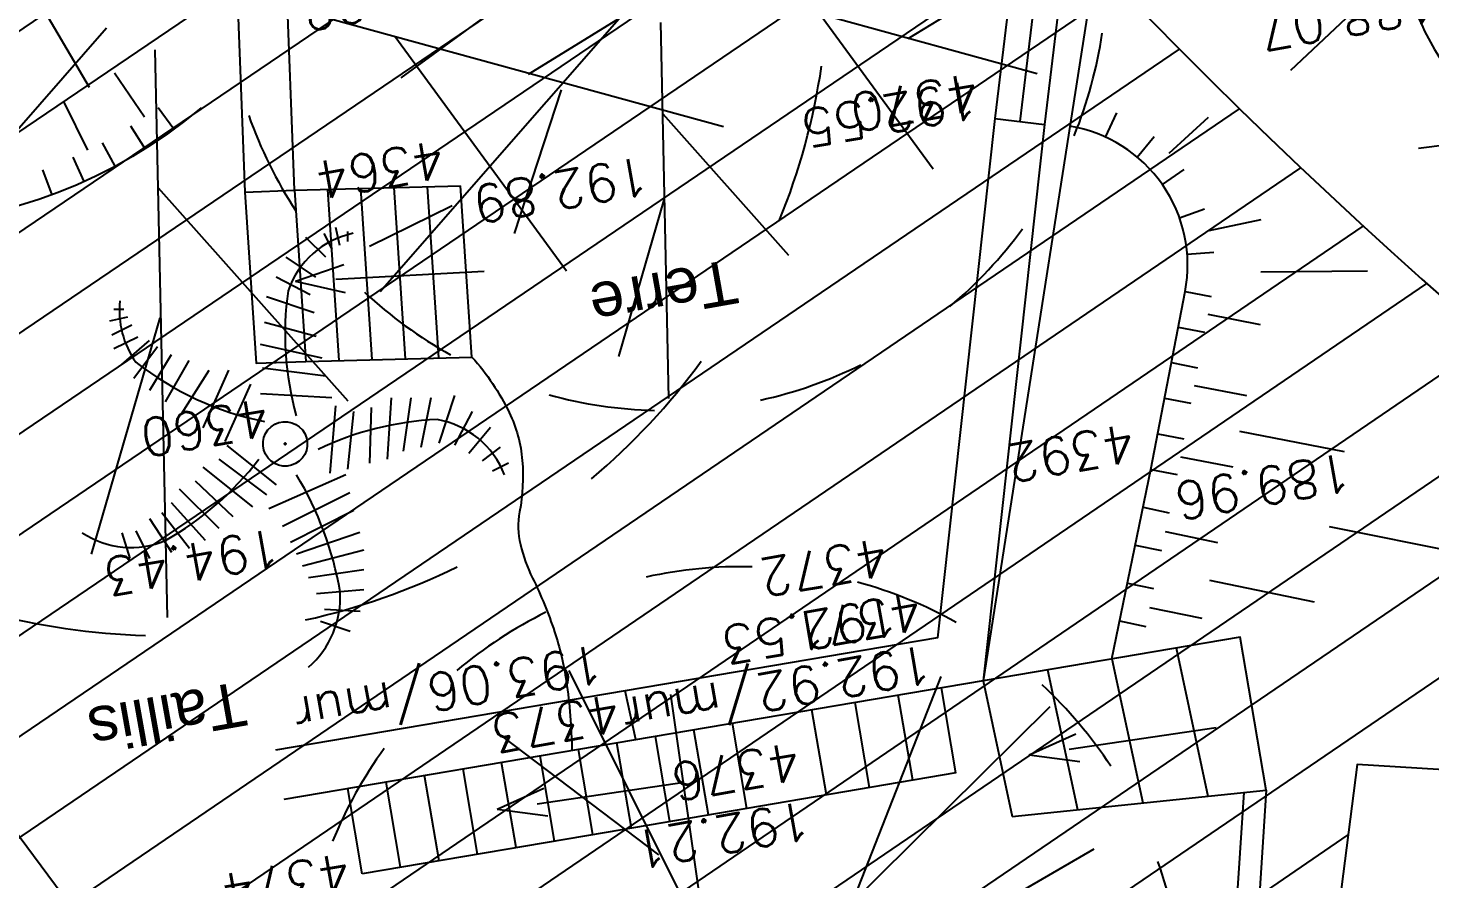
# Model space of a CAD drawing. Extents: x -2313930 to 3286427, y -3858277 to 2572692.
# Drawn here: x 3796 to 5058, y 1552 to 2319 of the extents above; entities that cross this region are included whole.
import ezdxf
from ezdxf.enums import TextEntityAlignment as Align
from ezdxf.lldxf.tags import DXFTag

# ---------------------------------------------------------------- set-up
doc = ezdxf.new("R2010")
doc.units = 0
for name, color, linetype, lineweight in [('_GAZELEC-RESERVATION 2', 132, 'Continuous', 18), ('Fond topo - P', 252, 'Continuous', 50), ('Fond topo - VOI', 252, 'Continuous', 25)]:
    doc.layers.add(name, color=color, linetype=linetype, lineweight=lineweight)
for name, color, linetype in [('Fond topo - BAT_ANN', 252, 'Continuous'), ('Fond topo - CLO_MUR', 252, 'Continuous'), ('Fond topo - ESPACE_BOISE', 252, 'Continuous'), ('Fond topo - TAL', 252, 'Continuous'), ('Fond topo - TAL_HAC', 252, 'Continuous'), ('Fond topo - VEG', 252, 'Continuous'), ('Fond topo - VEG_TXT_ESSENCE', 252, 'Continuous'), ('Fond topo - VOI_TXT', 252, 'Continuous'), ('Fond topo - Z_500', 252, 'Continuous'), ('prlm-VRD', 2, 'Continuous'), ('SA - béton balayé', 252, 'Continuous'), ('SA - EBC', 252, 'Continuous')]:
    doc.layers.add(name, color=color, linetype=linetype)
for name, color, linetype, plot in [('Fond topo - N', 252, 'Continuous', False), ('Fond topo - NCACHE', 252, 'Continuous', False), ('Fond topo - ZCACHE', 252, 'Continuous', False)]:
    doc.layers.add(name, color=color, linetype=linetype, plot=plot)
doc.styles.add('2000_ARIAL', font='arial.ttf', dxfattribs={"height": 0.400000006})
doc.styles.add('SIMPLEX', font='simplex_.ttf', dxfattribs={"height": 1.25})
tags = doc.linetypes.add('L1', pattern=[1.0000000298023224, 0.6000000238418579, -0.4000000059604645]).pattern_tags.tags
tags[6:7] = [DXFTag(74, 4), DXFTag(75, 0), DXFTag(340, '0'), DXFTag(46, 0.0), DXFTag(50, 0.0), DXFTag(44, 0.0), DXFTag(45, 0.0)]
tags[4:5] = [DXFTag(74, 4), DXFTag(75, 0), DXFTag(340, '0'), DXFTag(46, 0.0), DXFTag(50, 0.0), DXFTag(44, 0.0), DXFTag(45, 0.0)]
tags = doc.linetypes.add('L16', pattern=[0.37500001490116125, 0.300000011920929, -0.07500000298023224]).pattern_tags.tags
tags[6:7] = [DXFTag(74, 4), DXFTag(75, 0), DXFTag(340, '0'), DXFTag(46, 0.0), DXFTag(50, 0.0), DXFTag(44, 0.0), DXFTag(45, 0.0)]
tags[4:5] = [DXFTag(74, 4), DXFTag(75, 0), DXFTag(340, '0'), DXFTag(46, 0.0), DXFTag(50, 0.0), DXFTag(44, 0.0), DXFTag(45, 0.0)]
tags = doc.linetypes.add('L8', pattern=[0.22500000894069674, 0.1500000059604645, -0.07500000298023224]).pattern_tags.tags
tags[6:7] = [DXFTag(74, 4), DXFTag(75, 0), DXFTag(340, '0'), DXFTag(46, 0.0), DXFTag(50, 0.0), DXFTag(44, 0.0), DXFTag(45, 0.0)]
tags[4:5] = [DXFTag(74, 4), DXFTag(75, 0), DXFTag(340, '0'), DXFTag(46, 0.0), DXFTag(50, 0.0), DXFTag(44, 0.0), DXFTag(45, 0.0)]

# ---------------------------------------------------------------- blocks, each defined once
blk = doc.blocks.new('ESC01')
at = {"ltscale": 2}
for p, q in [((1.257547, 0.126415), (1.7, 0)), ((1.338104, 0), (0, 0)), ((1.257547, -0.126415), (1.7, 0))]:
    blk.add_line(p, q, dxfattribs=at)
blk = doc.blocks.new('PTOPO')
at = {"layer": 'Fond topo - NCACHE', "style": 'SIMPLEX'}
blk.add_attdef('MAT', text='', height=0.34, dxfattribs=at).set_placement((0.09999999986030161, -0.09999999962747097), align=Align.TOP_LEFT)
at = {"layer": 'Fond topo - ZCACHE', "style": 'SIMPLEX'}
blk.add_attdef('ALT', (0.09999999986030161, 0.09999999962747097), '', height=0.34, dxfattribs=at)
blk = doc.blocks.new('VEG12')
at = {"ltscale": 2}
for p, q in [((0.01815258799999997, 0.057406781), (0.100441039, 0.47293725)), ((0.05749608, 0.253444298), (0.145517598, 0.414706841)), ((0.037902722, 0.15845596), (-0.06593155700000003, 0.344147082)), ((-0.158788295, 0.086017079), (-0.245985314, 0.284587218)), ((0.04981112299999996, 0.033821695), (0.391570728, 0.285894318)), ((0.143890955, 0.107467204), (0.230033352, 0.253971609)), ((0.2917471699999999, 0.208620217), (0.392372872, 0.233301274)), ((-0.05229389700000003, 0.02983962500000001), (-0.383643778, 0.204631851)), ((-0.25001839, 0.135126714), (-0.3755999820000001, 0.091127132)), ((0.122915307, -0.02992704099999999), (0.317230371, 0.05540147100000001)), ((0.057557527, -0.01766878999999999), (0.411943876, -0.08413611500000001)), ((-0.05265807700000003, -0.029192154), (-0.412380265, -0.256628677)), ((-0.09359106700000003, -0.049762263), (-0.2956446150000001, -0.04653133200000001)), ((0.184132294, -0.04763066399999999), (0.323120213, -0.192805613)), ((0.01825986499999999, -0.057372749), (0.107637982, -0.4128258760000001)), ((0.02259491799999996, -0.07955337300000001), (0.001649748999999978, -0.36183712)), ((-0.151821475, -0.09483882200000002), (-0.2999525240000001, -0.315936062)), ((0.05371548199999998, -0.188497704), (0.197263789, -0.356749422))]:
    blk.add_line(p, q, dxfattribs=at)
for start, end in [(90, 103.8461539085843), (62.30769199853572, 76.15384597947835), (117.6923078993823, 131.5384619204946), (34.61538499867542, 48.46153799321151), (145.3846149358338, 159.2307690506909), (6.923076979206323, 20.76923090842763), (173.0769230068974, 186.9230769931026), (339.2307689837768, 353.0769230207937), (200.7692310571047, 214.6153850641662), (311.5384620067885, 325.3846150013246), (228.4615380795054, 242.3076921006177), (283.8461540205217, 297.6923080014643), (256.1538460914157, 270)]:
    blk.add_arc((0, 0), 0.496982058, start, end, dxfattribs=at)
blk = doc.blocks.new('VEG14')
at = {"ltscale": 2, "flags": 128}
for points in [[(0.5, 0, -1), (-0.5, 0, -1)], [(0.016, 0, -1), (-0.016, 0, -1)]]:
    blk.add_lwpolyline(points, format="xyb", close=True, dxfattribs=at)
blk = doc.blocks.new('RESINEUX')
at = {"ltscale": 2}
for p, q in [((-0.074169265, 0.428845282), (-0.014171327, 0.418845625)), ((-0.094168577, 0.388846656), (-0.024170983, 0.388846656)), ((-0.104168234, 0.338848375), (-0.014171327, 0.348848031)), ((-0.11416789, 0.298849749), (-0.014171327, 0.318849062)), ((-0.11416789, 0.258851124), (-0.004171670000000001, 0.288850093)), ((-0.104168234, 0.218852498), (0.015827643, 0.258851124)), ((0.285818364, 0.238851811), (0.325816989, 0.15885456)), ((0.325816989, 0.248851468), (0.345816302, 0.168854217)), ((0.365815615, 0.248851468), (0.365815615, 0.188853529)), ((0.395814584, 0.238851811), (0.395814584, 0.188853529)), ((0.425813553, 0.228852155), (0.415813896, 0.188853529)), ((-0.094168577, 0.178853873), (0.015827643, 0.218852499)), ((0.205821113, 0.198853186), (0.265819051, 0.108856279)), ((0.245819739, 0.218852498), (0.29581802, 0.138855248)), ((0.445812866, 0.208852842), (0.435813209, 0.188853529)), ((-0.094168577, 0.128855591), (0.035826955, 0.18885353)), ((0.165822488, 0.178853873), (0.225820426, 0.07885731)), ((-0.08416892100000001, 0.08885696600000001), (0.035826955, 0.148854904)), ((0.115824206, 0.148854904), (0.205821113, 0.038858684)), ((-0.444156549, 0.058857997), (-0.394158268, 0.108856279)), ((-0.124167546, -0.091136848), (-0.11416789, 0.098856622)), ((-0.074169264, 0.058857997), (0.05582626800000001, 0.118855935)), ((0.06582592400000001, 0.118855935), (0.155822831, 0.008859715)), ((-0.41415758, 0.018859372), (-0.374158955, 0.08885696600000001)), ((-0.374158955, -0.011139597), (-0.33416033, 0.08885696600000001)), ((-0.33416033, -0.03113891), (-0.294161704, 0.08885696600000001)), ((-0.294161704, -0.051138223), (-0.264162735, 0.08885696600000001)), ((-0.254163079, -0.06113787900000001), (-0.234163766, 0.08885696600000001)), ((-0.204164797, -0.071137536), (-0.204164797, 0.08885696600000001)), ((-0.164166172, -0.08113719200000001), (-0.164166172, 0.08885696600000001)), ((0.045826612, -0.14113513), (0.125823863, -0.001139941)), ((0.09582489300000001, -0.151134786), (0.175822144, -0.03113891)), ((-0.104168234, -0.06113787900000001), (0.025827299, -0.14113513)), ((0.135823519, -0.161134443), (0.225820426, -0.051138223)), ((0.185821801, -0.171134099), (0.265819051, -0.08113719200000001)), ((-0.11416789, -0.101136505), (-0.004171670000000001, -0.171134099)), ((0.235820082, -0.191133412), (0.315817333, -0.111136161)), ((-0.124167546, -0.151134786), (-0.014171327, -0.211132724)), ((0.275818708, -0.201133068), (0.345816302, -0.151134786)), ((-0.134167203, -0.191133412), (-0.014171327, -0.261131006)), ((0.305817677, -0.231132037), (0.375815271, -0.191133412)), ((-0.134167203, -0.231132037), (-0.034170639, -0.301129632)), ((0.335816646, -0.271130662), (0.395814584, -0.25113135)), ((-0.144166859, -0.271130662), (-0.054169952, -0.341128257)), ((-0.154166515, -0.311129288), (-0.074169264, -0.3911265390000001)), ((0.385814927, -0.291129975), (0.345816302, -0.291129975)), ((0.345816302, -0.311129288), (0.385814927, -0.321128944)), ((-0.174165828, -0.341128257), (-0.124167546, -0.411125851)), ((0.365815615, -0.341128257), (0.345816302, -0.331128601)), ((-0.204164797, -0.36112757), (-0.174165828, -0.431125164)), ((-0.264162735, -0.3911265390000001), (-0.264162735, -0.431125164)), ((-0.234163766, -0.381126882), (-0.22416411, -0.431125164))]:
    blk.add_line(p, q, dxfattribs=at)
for centre, major_axis, ratio, start_param, end_param in [((0.125824658, 0.32584846), (-0.141416496, 0.141416496), 0.9999999999990478, 6.0187679254481, 7.001196311805126), ((0.626553274, 0.375004286), (0.495806787, 0.495806787), 0.9999999999992479, 2.407115294926716, 2.808261770600389), ((0.346817063, 0.020858942), (0.141416496, 0.141416496), 0.9999999999984862, 0.2082352305735228, 0.9403659464662355), ((0.6156107310000001, -0.413017298), (-0.494244527, 0.494244527), 0.9999999999994863, 5.940864207087385, 6.402329262634387), ((-0.271161699, 0.231851691), (-0.148487321, 0.148487321), 0.999999999999426, 1.039500649605982, 1.948537937165391), ((-0.132308309, 0.771717634), (0.5413446150000001, 0.5413446150000001), 0.999999999999071, 3.63264165587472, 4.003214602841574), ((0, 0), (-0.001131371, 0.001131371), 0.99999999997417, 3.926990817000156, 7.06858347058995), ((0, 0), (-0.001131371, 0.001131371), 0.99999999997417, 0.7853981634103633, 3.926990817000156), ((-0.744748968, -0.046828497), (-0.4953887950000001, 0.4953887950000001), 0.9999999999996526, 3.509030027783859, 3.906773112117224), ((-0.091248273, -0.737988308), (0.495574425, 0.495574425), 0.9999999999996342, 0.1822567691657557, 0.5883250715815413), ((0.162823386, -0.300130027), (-0.141416496, 0.141416496), 0.9999999999997603, 3.670881203304562, 4.697745667496582), ((-0.265161906, -0.212133051), (-0.141416496, 0.141416496), 0.9999999999999891, 2.259520706035595, 3.289317319450373)]:
    blk.add_ellipse(centre, major_axis=major_axis, ratio=ratio, start_param=start_param, end_param=end_param, dxfattribs=at)
blk = doc.blocks.new('VEG12A')
at = {"ltscale": 2}
for p, q in [((0.01815258799999997, 0.057406781), (0.100441039, 0.47293725)), ((0.05749608, 0.253444298), (0.145517598, 0.414706841)), ((0.037902722, 0.15845596), (-0.06593155700000003, 0.344147082)), ((-0.158788295, 0.086017079), (-0.245985314, 0.284587218)), ((0.04981112299999996, 0.033821695), (0.391570728, 0.285894318)), ((0.143890955, 0.107467204), (0.230033352, 0.253971609)), ((0.2917471699999999, 0.208620217), (0.392372872, 0.233301274)), ((-0.05229389700000003, 0.02983962500000001), (-0.383643778, 0.204631851)), ((-0.25001839, 0.135126714), (-0.3755999820000001, 0.091127132)), ((0.122915307, -0.02992704099999999), (0.317230371, 0.05540147100000001)), ((0.057557527, -0.01766878999999999), (0.411943876, -0.08413611500000001)), ((-0.05265807700000003, -0.029192154), (-0.412380265, -0.256628677)), ((-0.09359106700000003, -0.049762263), (-0.2956446150000001, -0.04653133200000001)), ((0.184132294, -0.04763066399999999), (0.323120213, -0.192805613)), ((0.01825986499999999, -0.057372749), (0.107637982, -0.4128258760000001)), ((-0.151821475, -0.09483882200000002), (-0.2999525240000001, -0.315936062)), ((0.02259491799999996, -0.07955337300000001), (0.001649748999999978, -0.36183712)), ((0.05371548199999998, -0.188497704), (0.197263789, -0.356749422))]:
    blk.add_line(p, q, dxfattribs=at)
for start, end in [(90, 103.8461539085843), (62.30769199853572, 76.15384597947835), (117.6923078993823, 131.5384619204946), (34.61538499867542, 48.46153799321151), (145.3846149358338, 159.2307690506909), (6.923076979206323, 20.76923090842763), (173.0769230068974, 186.9230769931026), (200.7692310571047, 214.6153850641662), (228.4615380795054, 242.3076921006177), (283.8461540205217, 297.6923080014643), (256.1538460914157, 270)]:
    blk.add_arc((0, 0), 0.496982058, start, end, dxfattribs=at)
blk = doc.blocks.new('A$C1F970F0F')
at = {"layer": 'SA - béton balayé'}
h = blk.add_hatch(dxfattribs=at)
h.set_pattern_fill('BETON_BALAYE', color=256, scale=49.99999999999999, angle=-10.72360141139323, style=0, pattern_type=2)
h.set_pattern_definition([(349.2763985886067, (-277130161.1279894, -473864756.7787022), (117.3825536141096, 28.65896207176165), [749.9999999999999, -99.99999999999999, 250, -49.99999999999999]), (349.2763985886067, (-277130091.1375459, -473864744.5890418), (-36.75306622226226, 74.64222748057564), [150, -16.5, 299.9999999999999, -37.49999999999999]), (349.2763985886067, (-277130128.6565508, -473864719.6726964), (261.6928111209335, -15.46358973923611), [399.9999999999999, -69.99999999999999, 200, -49.99999999999999])])
edge = h.paths.add_edge_path()
edge.add_line((847.6940603821262, 1728.843869632567), (898.3231435302033, 2004.634077768478))
edge.add_line((898.3231435302033, 2004.634077768478), (1143.547512896615, 1887.824205350663))
edge.add_arc((4476.755824987884, 9877.66301907342), 8657.2398558123, 247.3550337200921, 251.1659104121369)
edge.add_line((1681.948853588895, 1683.954706367697), (2114.845544182086, 1578.014617527221))
edge.add_line((2114.845544182086, 1578.014617527221), (2515.75612138621, 1462.263694100857))
edge.add_line((2515.756121386211, 1462.263694100857), (2910.512600857043, 1321.392171708825))
edge.add_line((2910.512600857042, 1321.392171708825), (3516.952153602056, 1025.948174333774))
edge.add_line((3516.952153602057, 1025.948174333774), (3901.18493073026, 864.3683669144352))
edge.add_line((3901.18493073026, 864.3683669144351), (4241.50575886574, 689.604471750609))
edge.add_line((4241.50575886574, 689.604471750609), (4497.895798403801, 355.9948476230381))
edge.add_line((4497.895798403801, 355.994847623038), (4533.966147712257, 237.5404283702045))
edge.add_line((4533.966147712256, 237.5404283702045), (4447.604671371961, 174.518334859205))
edge.add_line((4447.604671371962, 174.518334859205), (4252.599676299415, 32.25277447435795))
edge.add_line((4252.599676299415, 32.25277447435792), (4156.386231026273, 172.6365710435619))
edge.add_line((4156.386231026273, 172.6365710435621), (4040.701065253342, 314.6279718482957))
edge.add_arc((2593.341206284507, -915.257701528077), 1899.333917701345, 40.3560274261332, 48.35494902153538)
edge.add_arc((3119.873794743065, -323.1481797241233), 1106.976515683048, 48.35494958933642, 58.83868760046816)
edge.add_arc((1167.260114931724, -3661.781614552744), 4974.593107277497, 59.49169731789545, 62.50643056691179)
edge.add_arc((-2920.322800602558, -11460.20645120262), 13779.33748696329, 62.39912395488075, 64.37236637248444)
edge.add_arc((1655.842150793314, -1920.823136313695), 3199.114441546418, 64.37236634929735, 68.46827945017714)
edge.add_arc((976.9509503048961, -3641.494662512886), 5048.872199517636, 68.46827948602746, 70.96729572643876)
edge.add_line((2623.427559794691, 1131.368761205476), (2431.022144464181, 1192.66281336526))
edge.add_line((2431.022144464181, 1192.66281336526), (1971.332810029389, 1322.799841070266))
edge.add_arc((1942.135028901925, 1227.157331528015), 100.0000002715342, 73.02359818588538, 148.1771649215559)
edge.add_line((1857.166767790674, 1279.88677928664), (1629.491566616614, 913.0108329463187))
edge.add_arc((1714.459827979506, 860.2813851400383), 100.0000005249397, 148.1771649743808, 180.4836279277611)
edge.add_line((1614.463389873035, 859.4373051895686), (1615.851753593793, 694.9607727230351))
edge.add_line((1615.851753593793, 694.9607727230351), (1465.851753458937, 694.3277211018518))
edge.add_line((1465.851753458937, 694.3277211018518), (1464.468733616605, 858.1711849032274))
edge.add_arc((1714.459829404081, 860.2813851546173), 250.0000018362474, 148.1771651838876, 180.4836280127426, ccw=False)
edge.add_line((1502.039175040556, 992.1050041879063), (1716.403353701119, 1337.5315612539))
edge.add_arc((1673.919223351382, 1363.896285094222), 49.99999994749897, 328.177164835115, 432.2428484475834)
edge.add_arc((3542.147321807592, 7380.693577605962), 6250.170695921803, 249.6004148205551, 252.7543820270024, ccw=False)
edge.add_line((1363.554939353563, 1522.505379938917), (1104.398892733353, 1617.71836989428))
edge.add_arc((1990.420094553901, 4016.529160534171), 2557.210742071507, 243.4573258881201, 249.7278614161875, ccw=False)
at = {"layer": 'SA - EBC'}
h = blk.add_hatch(dxfattribs=at)
h.set_pattern_fill('_USER', color=256, scale=74.99999999999999, angle=-325.7236014113932, style=0, pattern_type=0)
h.set_pattern_definition([(34.27639858860678, (-277130161.1279894, -473864756.7787022), (-42.238928459823, 61.97477650275113), [])])
edge = h.paths.add_edge_path()
edge.add_line((5801.470568619522, -3162.013069131843), (4083.559282644929, -3271.123614088357))
edge.add_line((4083.559282644929, -3271.123614088356), (4014.481307725509, -3717.332461968055))
edge.add_line((4014.48130772551, -3717.332461968055), (3135.517961824245, -3810.19300101904))
edge.add_line((3135.517961824245, -3810.19300101904), (2274.245008604417, -3693.648081323564))
edge.add_line((2274.245008604417, -3693.648081323564), (1554.636776175834, -3420.099318784944))
edge.add_arc((2508.775769578408, -2315.674454232369), 1459.498372788833, 157.1868533427094, 229.1754823893534, ccw=False)
edge.add_arc((1966.013830892235, -2087.371785851423), 870.6752834691503, 94.3015183869224, 157.1868533106914, ccw=False)
edge.add_line((1900.708697991695, -1219.149067345796), (2859.239020416566, -1223.495634912559))
edge.add_arc((3100.860739749298, 1265.329539486049), 2500.526305395239, 264.4549516394795, 302.9422754293212)
edge.add_arc((4209.331858878893, -445.3369775435177), 462.1229708170858, 302.9422754305585, 376.8336969250394)
edge.add_arc((2214.122706379954, -1049.006753214115), 2546.655714682971, 16.8336969158998, 38.14703645440247)
edge.add_arc((3041.32627014761, -399.2990096244524), 1494.806919462396, 38.14703657403813, 72.97328584086019)
edge.add_line((3479.031970107599, 1029.988031775616), (2182.437305702805, 1414.38613606858))
edge.add_line((2182.437305702805, 1414.38613606858), (1056.590900019184, 1822.819186472099))
edge.add_arc((1766.412018482452, 3779.442320525911), 2081.398594438606, 212.7495497786225, 250.0603089288685, ccw=False)
edge.add_line((15.86575126143373, 2653.472571668582), (-104.0907319930869, 3091.26353710603))
edge.add_line((-104.0907319930869, 3091.26353710603), (-169.6986146466322, 3639.54836895815))
edge.add_line((-169.6986146466322, 3639.548368958149), (-35.58090533515337, 6158.014854826562))
edge.add_arc((-194.3533792400212, 7143.826589584332), 998.5156357593988, 279.1493507374978, 373.962283499627)
edge.add_arc((2392.201579171132, 7786.918955579627), 1666.786287877102, 172.6269749467245, 193.9622835974407, ccw=False)
edge.add_arc((-45.50651600643437, 8102.354993671941), 791.2455775503726, -7.373025019439765, 16.43829965925021)
edge.add_line((713.3969204091394, 8326.263765657093), (486.7428317772967, 9142.81155059313))
edge.add_line((486.7428317772967, 9142.811550593131), (1338.845530021721, 9564.23852196786))
edge.add_line((1338.845530021721, 9564.23852196786), (1632.623584095551, 8945.24637913095))
edge.add_line((1632.623584095551, 8945.246379130947), (1394.029444699765, 8829.874494032001))
edge.add_line((1394.029444699765, 8829.874494032001), (1731.997733793977, 8131.230781666551))
edge.add_arc((1233.216649704336, 7889.945865525577), 554.0766919865823, -19.640967550384175, 25.815335324856676, ccw=False)
edge.add_line((1755.055695752756, 7703.706797235046), (1558.214479468655, 6807.520788570679))
edge.add_line((1558.214479468655, 6807.52078857068), (1570.021725572625, 6609.158708993335))
edge.add_line((1570.021725572625, 6609.158708993335), (1852.913141606868, 5734.125706863067))
edge.add_line((1852.913141606869, 5734.125706863067), (2726.748207475315, 4020.986816292172))
edge.add_line((2726.748207475315, 4020.986816292172), (3802.352916265851, 4004.947770972833))
edge.add_arc((8355.58168857983, 5950.706307988518), 4951.552134169374, 203.138762427905, 230.8301436200186)
edge.add_arc((13583.66465597079, 12367.85935474512), 13228.79229856088, 230.8301435441083, 233.1638398044412)
edge.add_line((5652.622255943647, 1780.153648245416), (4998.697813068342, 1820.441475819727))
edge.add_line((4998.697813068342, 1820.441475819727), (4863.841220233488, 767.0816613875431))
edge.add_line((4863.841220233488, 767.0816613875434), (5595.355488733695, 631.185878681516))
edge.add_line((5595.355488733695, 631.1858786815158), (5852.747939948536, -2020.707044821664))
edge.add_line((5852.747939948536, -2020.707044821665), (5881.394298709887, -2966.563612924887))
edge.add_line((5881.394298709887, -2966.563612924887), (5801.470568619523, -3162.013069131842))
at = {"layer": 'Fond topo - BAT_ANN', "ltscale": 2, "flags": 128}
for points in [[(4041.805924186044, 2338.003650812045), (4191.228843626616, 2341.921139102817)], [(4041.805924134056, 2338.003650537526), (4052.059685857507, 2183.812765738022)], [(4081.867077607813, 2184.59423965994), (4071.613315959226, 2338.78512472963)], [(4111.770959530208, 2185.378243157399), (4101.517197881621, 2339.569128227089)], [(4141.674841361097, 2186.162246672186), (4131.421079804016, 2340.353131724547)], [(4171.57872331815, 2186.946250352657), (4161.324961761069, 2341.137135405018)], [(4201.482605223216, 2187.73025375861), (4191.228843574629, 2341.9211388283)], [(4052.059685857507, 2183.812765738022), (4201.482605275203, 2187.730254033127)], [(4688.06893626756, 1773.755210021854), (4916.670789571437, 1797.445066446339), (4893.243470329203, 1935.347450924782), (4661.865214243709, 1896.040137263823)], [(4835.54821247373, 1925.545987087851), (4864.164177914578, 1792.003841571301)], [(4777.65387971144, 1915.710703879955), (4805.46576394628, 1785.920964309643)], [(4661.865214243709, 1896.040137263823), (4688.068936232901, 1773.755209838842)], [(4719.75954696648, 1905.875420763565), (4746.767350086817, 1779.838087122162)], [(4598.371695884739, 1806.277820994686), (4585.331366624843, 1883.03831071527)], [(4637.260970786258, 1812.884461318809), (4624.220641538144, 1889.644951226736)], [(4520.665040884701, 1793.076753966737), (4507.624711601929, 1869.837243691652)], [(4559.518368404822, 1799.677287524298), (4546.478039122051, 1876.437777249213)], [(4449.021284659068, 1780.905672652819), (4435.98095526746, 1857.666162303558)], [(4379.740627606086, 1769.136042414426), (4366.700298266467, 1845.896532339682)], [(4414.374410763158, 1775.019745500956), (4401.334081423539, 1851.780235426212)], [(4310.473061205297, 1757.368635783838), (4297.432731865678, 1834.129125709094)], [(4345.106844414357, 1763.252339144885), (4332.066515074737, 1840.012829070141)], [(4241.205494799648, 1745.601229628107), (4228.165165551534, 1822.361719536035)], [(4275.839277956719, 1751.484932714637), (4262.798948708607, 1828.245422622564)], [(4637.260970786258, 1812.884461318809), (4322.36269788308, 1759.388487404739), (4102.670362102045, 1722.066416915965)], [(4171.937928450847, 1733.833823272037), (4158.897599225609, 1810.594313175631)], [(4206.571711607918, 1739.717526358566), (4193.531382359805, 1816.478016266493)], [(4102.670362102045, 1722.066416915965), (4089.630032876808, 1798.82690681956)], [(4137.304145293775, 1727.950120185507), (4124.263816068538, 1804.710610089101)]]:
    blk.add_lwpolyline(points, dxfattribs=at)
at = {"layer": 'Fond topo - CLO_MUR', "ltscale": 2, "flags": 128}
for points in [[(4242.577269466662, 2892.047892147669), (4332.587141782542, 2878.660477080029), (4767.320866247303, 2814.001338041135), (4717.072209477205, 2397.401710757061), (4661.865214243709, 1896.040137263823), (4346.966941380736, 1842.544163436926)], [(4235.957119107657, 2847.53751560507), (4325.966991440864, 2834.150100628935), (4717.40278707395, 2775.930781246848), (4672.368092046419, 2402.558868014008), (4620.852138360549, 1934.717437869174), (4339.430173866594, 1886.908531281392)], [(4041.805924134056, 2338.003650537526), (4034.305894850449, 2534.694046648771), (3989.338573858094, 2532.979391301812), (3996.83860327896, 2336.288995164573), (4041.805924099398, 2338.003650354515)], [(4672.368092046419, 2402.558868014008), (4717.072209385699, 2397.40171077439)], [(4349.1860938948, 1842.978806077455), (4339.430173866594, 1886.908531281392)]]:
    blk.add_lwpolyline(points, dxfattribs=at)
at = {"layer": 'Fond topo - CLO_MUR', "linetype": 'L16', "ltscale": 2, "flags": 128}
blk.add_lwpolyline([(4239.267194241406, 2869.792703885034), (4329.277066522627, 2856.405288634382), (4742.361826660626, 2794.966059643991), (4694.720150805136, 2399.980289614298)], dxfattribs=at)
at = {"layer": 'Fond topo - CLO_MUR', "linetype": 'L8', "ltscale": 2, "flags": 128}
for points in [[(4780.445842079525, 2655.106629438501), (4661.865214243709, 1896.040137263823)], [(3996.83860327896, 2336.288995164573), (4007.092364836041, 2182.098110112212), (4052.059685857507, 2183.812765738022)], [(4339.430173866594, 1886.908531281392), (4024.531900968962, 1833.412557271484)], [(4346.966941380736, 1842.544163436926), (4032.068668334064, 1789.048189265668)]]:
    blk.add_lwpolyline(points, dxfattribs=at)
at = {"layer": 'Fond topo - ESPACE_BOISE', "linetype": 'L1', "ltscale": 2, "flags": 128}
blk.add_lwpolyline([(5801.470568619522, -3162.013069131843), (4083.559282644929, -3271.123614088356), (4014.48130772551, -3717.332461968055), (3135.517961824245, -3810.19300101904), (2274.245008604417, -3693.648081323564), (1554.636776175834, -3420.099318784944, -0.3248648439675891), (1163.447808694293, -1749.787382690587, -0.2814891279475962), (1900.708697991695, -1219.149067345796), (2859.239020416566, -1223.495634912559, 0.1695292870025676), (4460.631470672048, -833.159289007697, 0.3340686001642133), (4651.652558133293, -311.5085830883972, 0.09326601102169153), (4216.884593398947, 524.0158635944096, 0.153138720952933), (3479.031970107599, 1029.988031775616), (2182.437305702805, 1414.38613606858), (1056.590900019184, 1822.819186472099, -0.1642525569996709), (15.86575126143373, 2653.472571668582), (-104.0907319930869, 3091.26353710603), (-169.6986146466322, 3639.548368958149), (-35.58090533515337, 6158.014854826562, 0.4390366150430304), (774.660880078399, 7384.751557306568, -0.09336270405047195), (739.1967976091219, 8000.81547627212, 0.104271961321091), (713.3969204091394, 8326.263765657093), (486.7428317772967, 9142.811550593131), (1338.845530021721, 9564.23852196786), (1632.623584095551, 8945.246379130947), (1394.029444699765, 8829.874494032001), (1731.997733793977, 8131.23078166655, -0.2009829630843761), (1755.055695752756, 7703.706797235046), (1558.214479468655, 6807.52078857068), (1570.021725572625, 6609.158708993335), (1852.913141606869, 5734.125706863067), (2726.748207475315, 4020.986816292172), (3802.352916265851, 4004.947770972833, 0.121417881002313), (5228.074839294609, 2111.882341611708, 0.01018302282179253), (5652.622255943647, 1780.153648245416), (4998.697813068342, 1820.441475819727), (4863.841220233488, 767.0816613875434), (5595.355488733695, 631.1858786815158), (5852.747939948536, -2020.707044821665), (5881.394298709887, -2966.563612924887)], format="xyb", close=True, dxfattribs=at)
at = {"layer": 'Fond topo - TAL', "ltscale": 2, "flags": 128}
for points in [[(3957.59698330233, 2412.259917044002, -0.3425138750578529), (3406.885209989199, 2389.106051835992), (3038.389476030778, 2659.934852452931), (2530.54520203733, 3091.617978206086), (2294.302469555111, 3326.532365966428), (2122.098396306587, 3557.314033333056), (1939.759742864402, 3903.483195508229), (1734.751709066676, 4375.89273427344), (1606.07620429634, 4718.291820492157)], [(4777.65387971144, 1915.710703879955), (4812.83252868717, 2086.441967357359), (4843.636114969524, 2246.785845950515, 0.4216787768403324), (4739.923333425572, 2395.711153142666)]]:
    blk.add_lwpolyline(points, format="xyb", dxfattribs=at)
at = {"layer": 'Fond topo - TAL', "linetype": 'L8', "ltscale": 2, "flags": 128}
for points in [[(4863.585551100348, 2975.512084517411, -0.3975868780723714), (5432.471705285746, 2427.690768590153), (5407.80774051968, 2028.506503851933)], [(4896.494145732232, 1795.354174374691), (4887.396724383696, 1654.452406269947), (5010.229639809667, 1321.240776761309, 0.0640209949827817), (5312.295861003335, 553.1526045271564), (5345.165964579062, 411.4034596100782), (5395.943815012242, 45.24917235305611), (5575.903172571897, -764.6772311950485), (5561.052517162196, -1771.728039321692), (5443.38340620394, -2428.385701474031)]]:
    blk.add_lwpolyline(points, format="xyb", dxfattribs=at)
at = {"layer": 'Fond topo - TAL_HAC', "ltscale": 2}
for p, q in [((3857.035374331589, 2430.45307446684), (3808.643389542663, 2513.363965137052)), ((3906.667863808383, 2403.978024521632), (3879.652575919788, 2443.653888694705)), ((3855.678139226581, 2374.217229878578), (3834.418172520172, 2417.25226018646)), ((3933.07125502384, 2392.938318754998), (3918.882811258323, 2412.29517949109)), ((4772.06200263035, 2385.861162063262), (4782.075908471033, 2407.672207208615)), ((4829.375067045788, 2371.574978026054), (4864.77850452199, 2403.987886233918)), ((3907.263464065875, 2375.365799135755), (3894.452916312002, 2395.660869181818)), ((4800.4804009584, 2367.908139861851), (4815.876345586157, 2386.319138950141)), ((3880.298116729139, 2359.627134763662), (3868.927267850741, 2380.76250330466)), ((3852.305303661441, 2345.798254825088), (3842.429010505368, 2367.671956565662)), ((3823.420072305503, 2333.945874553025), (3815.085981985696, 2356.452383265647)), ((4823.179044896134, 2343.115238890998), (4842.873788544935, 2356.83081681012)), ((4838.560885702622, 2313.226857478215), (4861.168730261599, 2321.282002681512)), ((4865.321345793056, 2301.727935410036), (4912.274251253987, 2311.699127478039)), ((4845.54367595574, 2280.345905327298), (4869.473961175472, 2282.17386797721)), ((4911.768534434015, 2264.433542922476), (5007.763990246272, 2265.367599685886)), ((4843.636114969524, 2246.785845950515), (4867.205135439183, 2242.258012615177)), ((4864.124776863285, 2226.223624907089), (4911.262817728426, 2217.167958345251)), ((4837.475397725532, 2214.717070172648), (4861.044418138345, 2210.189237037652)), ((4831.314680424694, 2182.648294595122), (4854.883700894352, 2178.120461259785)), ((4851.803342260918, 2162.086073373017), (4898.941383153796, 2153.030406331988)), ((4825.153963192483, 2150.579519004599), (4848.722983650359, 2146.051685481918)), ((4892.757638942243, 2120.843195731982), (4987.003238517387, 2102.573905801195)), ((4818.993245948491, 2118.510743226732), (4842.562266406368, 2113.982909704051)), ((4839.466468284735, 2097.869582410276), (4886.573894621854, 2088.655985057799)), ((4812.83252868717, 2086.441967357359), (4836.370670054267, 2081.756255042324)), ((4805.796798869009, 2052.295714590407), (4829.303003705338, 2047.452333881821)), ((4973.394937967139, 2034.873287768835), (5161.668594890087, 1997.22982738735)), ((4825.785138790367, 2030.379207404673), (4872.797548262683, 2020.692445930654)), ((4798.761069027973, 2018.149461827787), (4822.267273869849, 2013.306081023363)), ((4791.725339370636, 1984.003209409528), (4815.231544063471, 1979.159828443754)), ((4865.76181853603, 1986.546193146373), (4959.786637600592, 1967.172670080836)), ((4811.71367916583, 1962.086702058112), (4858.726088752528, 1952.399940562432)), ((4784.6896095296, 1949.856956646907), (4808.195814245311, 1945.013575676801)), ((4429.522086756644, 1552.177622290668), (4761.846441544025, 1744.574408130521))]:
    blk.add_line(p, q, dxfattribs=at)
at = {"layer": 'Fond topo - TAL_HAC', "ltscale": 2, "flags": 128}
for points in [[(4938.920358710557, 2446.133105225571), (5128.65351927327, 2624.834049295069)], [(5053.799166876795, 2375.912138986372), (5300.468397957519, 2407.089008982155)]]:
    blk.add_lwpolyline(points, dxfattribs=at)
at = {"layer": 'Fond topo - VEG', "linetype": 'L8', "ltscale": 2, "flags": 128}
blk.add_lwpolyline([(4201.482605188557, 2187.730253575598, -0.06878490629141859), (4235.049896495457, 2137.584439525192, -0.09325244980043922), (4246.821270996389, 2094.476327137803, -0.06619178499108065), (4244.430016864576, 2048.16652497665, 0.1047162778585423), (4245.164324301752, 2018.671812315692, 0.0563792673989689), (4256.040629490329, 1988.521063909755, -0.03454109739620115), (4275.881388939514, 1940.223903732346, -0.04402905097995323), (4286.451139832475, 1895.630672977066, -0.03214566023998869), (4291.491675855481, 1833.119839349638)], format="xyb", dxfattribs=at)
at = {"layer": 'Fond topo - VOI', "linetype": 'L16', "ltscale": 2, "flags": 128}
blk.add_lwpolyline([(2987.090255887735, 3525.93497605828), (2778.771690985974, 3693.824894364961), (1920.458931361637, 4483.244150666394), (1739.378929368471, 4662.191092956335), (1547.087246993569, 4825.52897472625, 0.006613177661415453), (1566.221531503088, 4729.05661493679, 0.0253330758707247), (1572.817973495041, 4704.227986633317, 0.0108239182364817), (1678.81001846685, 4396.774028150211, 0.0154671533395052), (1764.198655707288, 4185.787397135205, 0.008576348943051731), (1882.645658717033, 3929.312283425553, 0.01028033573557607), (1989.460137957958, 3719.219452988883, 0.01106412546931602), (2075.120058173796, 3567.168406023353, 0.01276571990151378), (2155.559066897506, 3439.066135894078, 0.02852594718343021), (2262.119649222697, 3296.916511789957, 0.02727313298894189), (2389.426971177748, 3161.580198370903, 0.02090956724912697), (2508.122789435383, 3057.557199478523, -0.007088603211397751), (2866.451620112523, 2760.622745821428, -0.01193470594219347), (3066.402775042653, 2581.675054487797, -0.00729741006515078), (3381.893297893625, 2276.680049208291), (3780.922905691493, 1773.423919905976), (3898.039086804947, 1615.372682788266), (4174.519084710243, 1187.402733783909), (4241.50575886574, 689.604471750609)], format="xyb", dxfattribs=at)
at = {"layer": 'Fond topo - VOI', "linetype": 'L8', "ltscale": 2, "flags": 128}
blk.add_lwpolyline([(4916.670789571437, 1797.445066446339), (4907.628248765202, 1657.393292714828), (5029.36398459718, 1327.158006802055, 0.06431939295348131), (5331.153447349508, 560.3676835223466), (5364.852579906286, 415.0434311882591), (5415.643120759599, 48.79763488427534), (5595.427037839852, -760.3391798385524)], format="xyb", dxfattribs=at)
at = {"layer": 'Fond topo - BAT_ANN', "linetype": 'L8', "ltscale": 2, "xscale": 99.99999999999999, "yscale": 99.99999999999999, "zscale": 99.99999999999999, "rotation": 183.0469657625778}
blk.add_blockref('ESC01', (4212.416739367212, 2264.960070749756), dxfattribs=at)
at = {"layer": 'Fond topo - BAT_ANN', "ltscale": 2, "xscale": 99.99999999999999, "yscale": 99.99999999999999, "zscale": 99.99999999999999, "rotation": 188.3767322985423}
for p in [(4871.545382929201, 1853.797491455919), (4392.530422848931, 1804.700475591512)]:
    blk.add_blockref('ESC01', p, dxfattribs=at)
at = {"layer": 'Fond topo - P', "ltscale": 2}
ref = blk.add_blockref('PTOPO', (4034.305894850449, 2534.694046648771), dxfattribs=dict(at, xscale=99.99999999999994, yscale=99.99999999999994, zscale=99.99999999999994, rotation=190.0656205306617))
ref.add_attrib('MAT', '4365', dxfattribs={"layer": 'Fond topo - N', "color": 0, "ltscale": 2, "height": 33.99999999999999, "rotation": 190.0656204987762, "style": 'SIMPLEX'}).set_placement((4022.712053018549, 2542.79236939913), align=Align.TOP_LEFT)
ref.add_attrib('ALT', '193.02', (4203.756338834735, 2542.419792396544), dxfattribs={"layer": 'Fond topo - Z_500', "color": 0, "ltscale": 2, "height": 33.99999999999999, "rotation": 190.0656204987762, "style": 'SIMPLEX'})
ref = blk.add_blockref('PTOPO', (5074.465033712771, 2536.368361119424), dxfattribs=dict(at, xscale=99.99999999999994, yscale=99.99999999999994, zscale=99.99999999999994, rotation=190.0656205306617))
ref.add_attrib('MAT', '4394', dxfattribs={"layer": 'Fond topo - N', "color": 0, "ltscale": 2, "height": 33.99999999999999, "rotation": 190.0656204987762, "style": 'SIMPLEX'}).set_placement((5062.871191880871, 2544.466683869783), align=Align.TOP_LEFT)
ref.add_attrib('ALT', '188.07', (5066.366710966744, 2524.774519310401), dxfattribs={"layer": 'Fond topo - Z_500', "color": 0, "ltscale": 2, "height": 33.99999999999999, "rotation": 190.0656204987762, "style": 'SIMPLEX'})
ref = blk.add_blockref('PTOPO', (4672.368092046419, 2402.558868014008), dxfattribs=dict(at, xscale=99.99999999999994, yscale=99.99999999999994, zscale=99.99999999999994, rotation=190.0656205306617))
ref.add_attrib('MAT', '4370', dxfattribs={"layer": 'Fond topo - N', "color": 0, "ltscale": 2, "height": 33.99999999999999, "rotation": 190.0656204987762, "style": 'SIMPLEX'}).set_placement((4660.77425021452, 2410.657190764367), align=Align.TOP_LEFT)
ref.add_attrib('ALT', '192.55', (4653.837273965232, 2437.598056343582), dxfattribs={"layer": 'Fond topo - Z_500', "color": 0, "ltscale": 2, "height": 33.99999999999999, "rotation": 190.0656204987762, "style": 'SIMPLEX'})
ref = blk.add_blockref('PTOPO', (4191.228843626616, 2341.921139102817), dxfattribs=dict(at, xscale=99.99999999999994, yscale=99.99999999999994, zscale=99.99999999999994, rotation=190.0656205306617))
ref.add_attrib('MAT', '4364', dxfattribs={"layer": 'Fond topo - N', "color": 0, "ltscale": 2, "height": 33.99999999999999, "rotation": 190.0656204987762, "style": 'SIMPLEX'}).set_placement((4179.635001777388, 2350.01946176167), align=Align.TOP_LEFT)
ref.add_attrib('ALT', '192.89', (4357.763988614302, 2368.78776878664), dxfattribs={"layer": 'Fond topo - Z_500', "color": 0, "ltscale": 2, "height": 33.99999999999999, "rotation": 190.0656204987762, "style": 'SIMPLEX'})
ref = blk.add_blockref('PTOPO', (4033.327745490526, 2109.391263513723), dxfattribs=dict(at, xscale=99.99999999999994, yscale=99.99999999999994, zscale=99.99999999999994, rotation=190.0656205306617))
ref.add_attrib('MAT', '4360', dxfattribs={"layer": 'Fond topo - N', "color": 0, "ltscale": 2, "height": 33.99999999999999, "rotation": 190.0656204987762, "style": 'SIMPLEX'}).set_placement((4021.733903658626, 2117.489586264082), align=Align.TOP_LEFT)
ref.add_attrib('ALT', '194.43', (4025.918564539004, 2033.593958848467), dxfattribs={"layer": 'Fond topo - Z_500', "color": 0, "ltscale": 2, "height": 33.99999999999999, "rotation": 190.0656204987762, "style": 'SIMPLEX'})
ref = blk.add_blockref('PTOPO', (4812.83252868717, 2086.441967357359), dxfattribs=dict(at, xscale=99.99999999999994, yscale=99.99999999999994, zscale=99.99999999999994, rotation=190.0656205306617))
ref.add_attrib('MAT', '4392', dxfattribs={"layer": 'Fond topo - N', "color": 0, "ltscale": 2, "height": 33.99999999999999, "rotation": 190.0656204987762, "style": 'SIMPLEX'}).set_placement((4801.238686820611, 2094.540289924706), align=Align.TOP_LEFT)
ref.add_attrib('ALT', '189.96', (4990.220524886872, 2101.712939441207), dxfattribs={"layer": 'Fond topo - Z_500', "color": 0, "ltscale": 2, "height": 33.99999999999999, "rotation": 190.0656204987762, "style": 'SIMPLEX'})
ref = blk.add_blockref('PTOPO', (4590.474863985578, 1983.612266533977), dxfattribs=dict(at, xscale=99.99999999999994, yscale=99.99999999999994, zscale=99.99999999999994, rotation=190.0656205306617))
ref.add_attrib('MAT', '4372', dxfattribs={"layer": 'Fond topo - N', "color": 0, "ltscale": 2, "height": 33.99999999999999, "rotation": 190.0656204987762, "style": 'SIMPLEX'}).set_placement((4578.881022136349, 1991.71058919283), align=Align.TOP_LEFT)
ref.add_attrib('ALT', '192.53', (4582.376541222222, 1972.018424633448), dxfattribs={"layer": 'Fond topo - Z_500', "color": 0, "ltscale": 2, "height": 33.99999999999999, "rotation": 190.0656204987762, "style": 'SIMPLEX'})
ref = blk.add_blockref('PTOPO', (4620.852138360549, 1934.717437869174), dxfattribs=dict(at, xscale=99.99999999999999, yscale=99.99999999999999, zscale=99.99999999999999, rotation=190.0656205306616))
ref.add_attrib('MAT', '4371', dxfattribs={"layer": 'Fond topo - N', "color": 0, "ltscale": 2, "height": 33.99999999999999, "rotation": 190.0656204987762, "style": 'SIMPLEX'}).set_placement((4609.25829652865, 1942.815760619533), align=Align.TOP_LEFT)
ref.add_attrib('ALT', '192.92/mur', (4612.668145783152, 1928.8099417074), dxfattribs={"layer": 'Fond topo - Z_500', "color": 0, "ltscale": 2, "height": 33.99999999999999, "rotation": 190.0656204987762, "style": 'SIMPLEX'})
ref = blk.add_blockref('PTOPO', (4349.1860938948, 1842.978806077455), dxfattribs=dict(at, xscale=99.99999999999999, yscale=99.99999999999999, zscale=99.99999999999999, rotation=190.0656205306616))
ref.add_attrib('MAT', '4373', dxfattribs={"layer": 'Fond topo - N', "color": 0, "ltscale": 2, "height": 33.99999999999999, "rotation": 190.0656204987762, "style": 'SIMPLEX'}).set_placement((4337.592252062901, 1851.077128827814), align=Align.TOP_LEFT)
ref.add_attrib('ALT', '193.06/mur', (4316.682758175076, 1929.122608030155), dxfattribs={"layer": 'Fond topo - Z_500', "color": 0, "ltscale": 2, "height": 33.99999999999999, "rotation": 190.0656204987762, "style": 'SIMPLEX'})
ref = blk.add_blockref('PTOPO', (4511.401594553425, 1799.393704818644), dxfattribs=dict(at, xscale=99.99999999999994, yscale=99.99999999999994, zscale=99.99999999999994, rotation=190.0656205306617))
ref.add_attrib('MAT', '4376', dxfattribs={"layer": 'Fond topo - N', "color": 0, "ltscale": 2, "height": 33.99999999999999, "rotation": 190.0656204987762, "style": 'SIMPLEX'}).set_placement((4499.807752721526, 1807.492027569003), align=Align.TOP_LEFT)
ref.add_attrib('ALT', '192.21', (4503.303271807398, 1787.799863009621), dxfattribs={"layer": 'Fond topo - Z_500', "color": 0, "ltscale": 2, "height": 33.99999999999999, "rotation": 190.0656204987762, "style": 'SIMPLEX'})
ref = blk.add_blockref('PTOPO', (4106.476989294609, 1699.659117495128), dxfattribs=dict(at, xscale=99.99999999999994, yscale=99.99999999999994, zscale=99.99999999999994, rotation=190.0656205306617))
ref.add_attrib('MAT', '4374', dxfattribs={"layer": 'Fond topo - N', "color": 0, "ltscale": 2, "height": 33.99999999999999, "rotation": 190.0656204987762, "style": 'SIMPLEX'}).set_placement((4094.883147462709, 1707.757440245487), align=Align.TOP_LEFT)
ref.add_attrib('ALT', '194.42', (4131.564224811503, 1688.478714949758), dxfattribs={"layer": 'Fond topo - Z_500', "color": 0, "ltscale": 2, "height": 33.99999999999999, "rotation": 190.0656204987762, "style": 'SIMPLEX'})
at = {"layer": 'Fond topo - VEG', "ltscale": 2, "zscale": 99.99999999999997}
for name, p, xscale, yscale, rotation in [('VEG12', (3922.439547941292, 2536.923364073975), 1207.68, 1207.68, 192.432705982593), ('VEG12', (4375.609812473452, 2537.135397827272), 799.9999999999998, 799.9999999999998, 192.432705982593), ('VEG12A', (5283.564647283866, 2592.226146304812), 503.1999999999997, 503.1999999999997, 192.432705982593), ('RESINEUX', (4033.32774561669, 2109.391263679406), 398.9112453579701, 398.9112453579701, 116.6488402594871), ('VEG14', (4033.327745490526, 2109.391263513723), 40, 40, 207.8417380991697), ('VEG12', (4444.113715583576, 1601.194835455693), 799.9999999999998, 799.9999999999998, 192.432705982593)]:
    blk.add_blockref(name, p, dxfattribs=dict(at, xscale=xscale, yscale=yscale, rotation=rotation))
at = {"layer": 'Fond topo - VEG_TXT_ESSENCE', "style": '2000_ARIAL'}
blk.add_text('Taillis', height=39.99999999999999, rotation=190.0656205035111, dxfattribs=at).set_placement((3993.982091897984, 1895.564570821707))
at = {"layer": 'Fond topo - VOI_TXT', "style": '2000_ARIAL'}
blk.add_text('Terre', height=39.99999999999999, rotation=190.0656205035111, dxfattribs=at).set_placement((4436.353676083986, 2276.067252008065))

msp = doc.modelspace()

# ---------------------------------------------------------------- linework, layer by layer
at = {"layer": '_GAZELEC-RESERVATION 2'}
msp.add_circle((486248.4803309143, -227485.9628347494), 2800178.148749841, dxfattribs=at)

# ---------------------------------------------------------------- block references
at = {"layer": 'prlm-VRD'}
msp.add_blockref('A$C1F970F0F', (-5.729869075061288, -165.0016201740946), dxfattribs=at)

doc.saveas('drawing.dxf')
